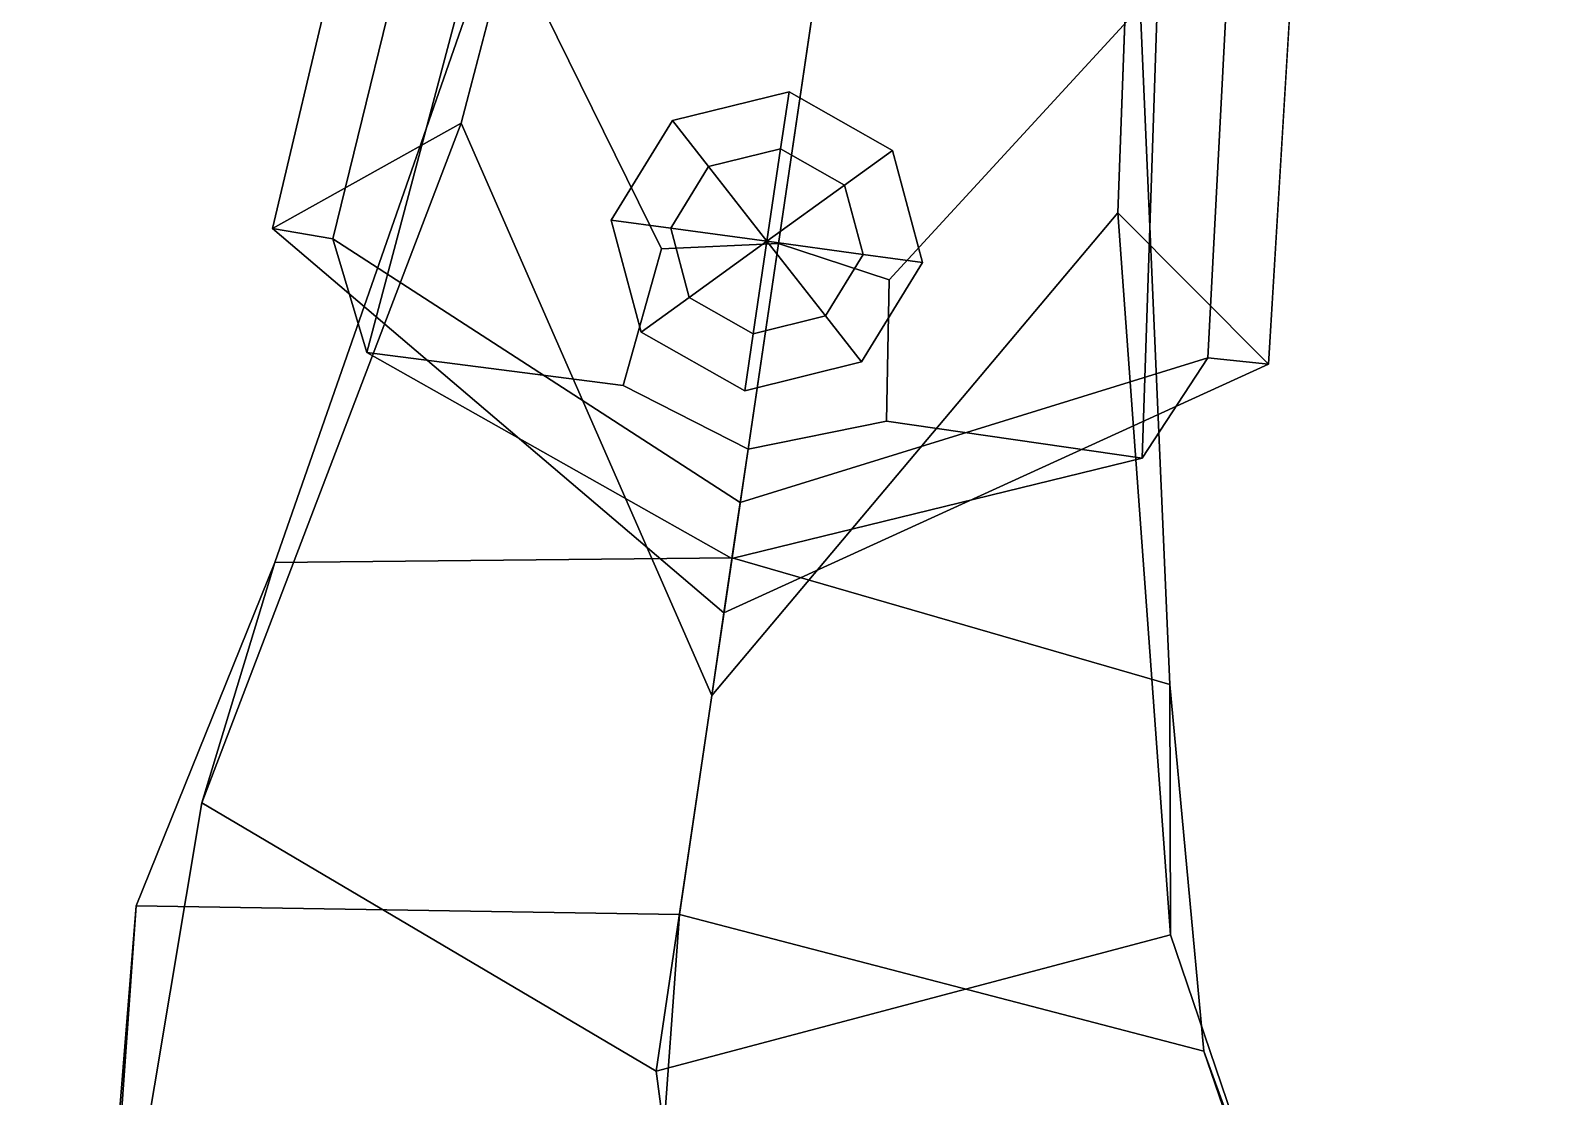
# Model space of a CAD drawing. Extents: x -86 to 154, y -151 to 320.
# Drawn here: x -59.2 to 50.3, y 137.1 to 213.7 of the extents above; entities that cross this region are included whole.
import ezdxf

# ---------------------------------------------------------------- set-up
doc = ezdxf.new("R2010")
doc.units = 0

msp = doc.modelspace()

# ---------------------------------------------------------------- linework, layer by layer
for points in [[(-28.364029, 256.155212, 214.442001), (-41.787792, 199.428741, 214.586166), (-37.471073, 198.704391, 238.598495), (-25.439102, 247.740921, 238.598495)], [(-35.011215, 190.526718, 272.063721), (-26.325207, 223.305084, 267.929321), (-25.439102, 247.740921, 238.598495), (-37.471073, 198.704391, 238.598495)], [(33.276451, 247.764755, 214.442001), (28.032244, 240.462494, 238.598495), (25.402718, 190.146103, 238.598495), (29.758999, 189.68985, 214.586166)], [(20.673706, 182.94696, 272.063721), (25.402718, 190.146103, 238.598495), (28.032244, 240.462494, 238.598495), (21.813478, 216.752518, 267.929321)], [(-41.63612, 175.45462, 159.654953), (-46.874634, 158.185898, 178.213867), (-28.244921, 206.997101, 194.798737), (-21.102636, 234.261246, 194.660065)], [(-41.63612, 175.45462, 159.654953), (-21.102636, 234.261246, 194.660065), (-0.514437, 231.829514, 186.821182), (-8.783582, 175.794037, 154.689255)], [(22.676928, 166.700424, 159.654953), (-8.783582, 175.794037, 154.689255), (-0.514437, 231.829514, 186.821182), (19.966507, 228.670944, 194.660065)], [(22.676928, 166.700424, 159.654953), (19.966507, 228.670944, 194.660065), (18.939232, 200.574478, 194.798737), (22.712809, 148.713745, 178.213867)], [(-35.824905, 224.626846, 214.52211), (-23.922052, 223.498718, 194.714813), (-28.244921, 206.997101, 194.798737), (-41.787792, 199.428741, 214.586166)], [(-13.857378, 197.981262, 311.805908), (-5.452726, 198.365433, 311.951538), (-1.518936, 225.022583, 268.074951), (-26.325207, 223.305084, 267.929321)], [(2.509776, 195.753372, 311.805908), (21.813478, 216.752518, 267.929321), (-1.518936, 225.022583, 268.074951), (-5.452726, 198.365433, 311.951538)], [(-16.614103, 188.168304, 311.951538), (-13.857378, 197.981262, 311.805908), (-26.325207, 223.305084, 267.929321), (-35.011215, 190.526718, 272.063721)], [(31.321465, 215.486954, 214.52211), (29.758999, 189.68985, 214.586166), (18.939232, 200.574478, 194.798737), (19.560989, 217.579865, 194.714813)], [(2.318769, 185.591171, 311.951538), (20.673706, 182.94696, 272.063721), (21.813478, 216.752518, 267.929321), (2.509776, 195.753372, 311.805908)], [(-10.469178, 203.881058, 325.678955), (-5.295086, 205.16008, 325.678955), (-4.68968, 209.262558, 319.73407), (-13.061556, 207.193176, 319.73407)], [(-13.061556, 207.193176, 319.73407), (-4.68968, 209.262558, 319.73407), (-4.68968, 209.262558, 312.385803), (-13.061556, 207.193176, 312.385803)], [(-10.469178, 203.881058, 306.440918), (-13.061556, 207.193176, 312.385803), (-4.68968, 209.262558, 312.385803), (-5.295086, 205.16008, 306.440918)], [(-0.694809, 202.550613, 325.678955), (2.753751, 205.040405, 319.73407), (-4.68968, 209.262558, 319.73407), (-5.295086, 205.16008, 325.678955)], [(-0.694809, 202.550613, 306.440918), (-5.295086, 205.16008, 306.440918), (-4.68968, 209.262558, 312.385803), (2.753751, 205.040405, 312.385803)], [(2.753751, 205.040405, 319.73407), (2.753751, 205.040405, 312.385803), (-4.68968, 209.262558, 312.385803), (-4.68968, 209.262558, 319.73407)], [(-46.874634, 158.185898, 178.213867), (-14.224879, 138.921326, 200.507736), (-10.243733, 165.899384, 203.12294), (-28.244921, 206.997101, 194.798737)], [(-9.368931, 171.827454, 218.93544), (-41.787792, 199.428741, 214.586166), (-28.244921, 206.997101, 194.798737), (-10.243733, 165.899384, 203.12294)], [(-13.186192, 199.46286, 325.678955), (-10.469178, 203.881058, 325.678955), (-13.061556, 207.193176, 319.73407), (-17.457758, 200.044327, 319.73407)], [(-17.457758, 200.044327, 319.73407), (-13.061556, 207.193176, 319.73407), (-13.061556, 207.193176, 312.385803), (-17.457758, 200.044327, 312.385803)], [(-17.457758, 200.044327, 312.385803), (-13.061556, 207.193176, 312.385803), (-10.469178, 203.881058, 306.440918), (-13.186192, 199.46286, 306.440918)], [(-6.274652, 198.522079, 327.949738), (-5.295086, 205.16008, 325.678955), (-10.469178, 203.881058, 325.678955)], [(-6.274652, 198.522079, 304.170135), (-10.469178, 203.881058, 306.440918), (-5.295086, 205.16008, 306.440918)], [(-6.274652, 198.522079, 327.949738), (-0.694809, 202.550613, 325.678955), (-5.295086, 205.16008, 325.678955)], [(-6.274652, 198.522079, 304.170135), (-5.295086, 205.16008, 306.440918), (-0.694809, 202.550613, 306.440918)], [(0.636884, 197.581314, 325.678955), (4.908453, 196.999878, 319.73407), (2.753751, 205.040405, 319.73407), (-0.694809, 202.550613, 325.678955)], [(4.908453, 196.999878, 312.385803), (0.636884, 197.581314, 306.440918), (-0.694809, 202.550613, 306.440918), (2.753751, 205.040405, 312.385803)], [(4.908453, 196.999878, 319.73407), (4.908453, 196.999878, 312.385803), (2.753751, 205.040405, 312.385803), (2.753751, 205.040405, 319.73407)], [(-6.274652, 198.522079, 327.949738), (-10.469178, 203.881058, 325.678955), (-13.186192, 199.46286, 325.678955)], [(-13.186192, 199.46286, 306.440918), (-10.469178, 203.881058, 306.440918), (-6.274652, 198.522079, 304.170135)], [(-6.274652, 198.522079, 327.949738), (0.636884, 197.581314, 325.678955), (-0.694809, 202.550613, 325.678955)], [(0.636884, 197.581314, 306.440918), (-6.274652, 198.522079, 304.170135), (-0.694809, 202.550613, 306.440918)], [(22.712809, 148.713745, 178.213867), (18.939232, 200.574478, 194.798737), (-10.243733, 165.899384, 203.12294), (-14.224879, 138.921326, 200.507736)], [(-9.368931, 171.827454, 218.93544), (-10.243733, 165.899384, 203.12294), (18.939232, 200.574478, 194.798737), (29.758999, 189.68985, 214.586166)], [(-41.787792, 199.428741, 214.586166), (-9.368931, 171.827454, 218.93544), (-8.197034, 179.768753, 238.598495), (-37.471073, 198.704391, 238.598495)], [(-15.303044, 192.00386, 319.73407), (-11.854485, 194.493622, 325.678955), (-13.186192, 199.46286, 325.678955), (-17.457758, 200.044327, 319.73407)], [(-15.303044, 192.00386, 319.73407), (-17.457758, 200.044327, 319.73407), (-17.457758, 200.044327, 312.385803), (-15.303044, 192.00386, 312.385803)], [(-15.303044, 192.00386, 312.385803), (-17.457758, 200.044327, 312.385803), (-13.186192, 199.46286, 306.440918), (-11.854485, 194.493622, 306.440918)], [(-11.854485, 194.493622, 325.678955), (-6.274652, 198.522079, 327.949738), (-13.186192, 199.46286, 325.678955)], [(-11.854485, 194.493622, 306.440918), (-13.186192, 199.46286, 306.440918), (-6.274652, 198.522079, 304.170135)], [(-8.197034, 179.768753, 238.598495), (-8.79009, 175.749954, 272.427826), (-35.011215, 190.526718, 272.063721), (-37.471073, 198.704391, 238.598495)], [(-7.634072, 183.583649, 312.315674), (-5.452726, 198.365433, 311.951538), (-13.857378, 197.981262, 311.805908), (-16.614103, 188.168304, 311.951538)], [(-7.254211, 191.884155, 325.678955), (-6.274652, 198.522079, 327.949738), (-11.854485, 194.493622, 325.678955)], [(-7.254211, 191.884155, 306.440918), (-11.854485, 194.493622, 306.440918), (-6.274652, 198.522079, 304.170135)], [(-7.634072, 183.583649, 312.315674), (2.318769, 185.591171, 311.951538), (2.509776, 195.753372, 311.805908), (-5.452726, 198.365433, 311.951538)], [(-7.254211, 191.884155, 325.678955), (-2.080116, 193.163177, 325.678955), (-6.274652, 198.522079, 327.949738)], [(-7.254211, 191.884155, 306.440918), (-6.274652, 198.522079, 304.170135), (-2.080116, 193.163177, 306.440918)], [(-2.080116, 193.163177, 325.678955), (0.636884, 197.581314, 325.678955), (-6.274652, 198.522079, 327.949738)], [(-2.080116, 193.163177, 306.440918), (-6.274652, 198.522079, 304.170135), (0.636884, 197.581314, 306.440918)], [(0.512267, 189.851089, 319.73407), (4.908453, 196.999878, 319.73407), (0.636884, 197.581314, 325.678955), (-2.080116, 193.163177, 325.678955)], [(0.512267, 189.851089, 312.385803), (-2.080116, 193.163177, 306.440918), (0.636884, 197.581314, 306.440918), (4.908453, 196.999878, 312.385803)], [(0.512267, 189.851089, 319.73407), (0.512267, 189.851089, 312.385803), (4.908453, 196.999878, 312.385803), (4.908453, 196.999878, 319.73407)], [(-7.859613, 187.781662, 319.73407), (-7.254211, 191.884155, 325.678955), (-11.854485, 194.493622, 325.678955), (-15.303044, 192.00386, 319.73407)], [(-7.859613, 187.781662, 312.385803), (-15.303044, 192.00386, 312.385803), (-11.854485, 194.493622, 306.440918), (-7.254211, 191.884155, 306.440918)], [(-7.859613, 187.781662, 319.73407), (0.512267, 189.851089, 319.73407), (-2.080116, 193.163177, 325.678955), (-7.254211, 191.884155, 325.678955)], [(-7.859613, 187.781662, 312.385803), (-7.254211, 191.884155, 306.440918), (-2.080116, 193.163177, 306.440918), (0.512267, 189.851089, 312.385803)], [(-7.859613, 187.781662, 319.73407), (-15.303044, 192.00386, 319.73407), (-15.303044, 192.00386, 312.385803), (-7.859613, 187.781662, 312.385803)], [(-7.634072, 183.583649, 312.315674), (-16.614103, 188.168304, 311.951538), (-35.011215, 190.526718, 272.063721), (-8.79009, 175.749954, 272.427826)], [(29.758999, 189.68985, 214.586166), (25.402718, 190.146103, 238.598495), (-8.197034, 179.768753, 238.598495), (-9.368931, 171.827454, 218.93544)], [(-8.197034, 179.768753, 238.598495), (25.402718, 190.146103, 238.598495), (20.673706, 182.94696, 272.063721), (-8.79009, 175.749954, 272.427826)], [(-7.859613, 187.781662, 319.73407), (-7.859613, 187.781662, 312.385803), (0.512267, 189.851089, 312.385803), (0.512267, 189.851089, 319.73407)], [(-7.634072, 183.583649, 312.315674), (-8.79009, 175.749954, 272.427826), (20.673706, 182.94696, 272.063721), (2.318769, 185.591171, 311.951538)], [(-54.828377, 110.672173, 165.703949), (-46.874634, 158.185898, 178.213867), (-41.63612, 175.45462, 159.654953), (-51.586868, 150.793915, 144.517899)], [(-12.565249, 150.167725, 139.682144), (-51.586868, 150.793915, 144.517899), (-41.63612, 175.45462, 159.654953), (-8.783582, 175.794037, 154.689255)], [(-12.565249, 150.167725, 139.682144), (-8.783582, 175.794037, 154.689255), (22.676928, 166.700424, 159.654953), (25.100758, 140.355331, 144.517899)], [(25.100758, 140.355331, 144.517899), (22.676928, 166.700424, 159.654953), (22.712809, 148.713745, 178.213867), (31.65782, 122.444565, 165.703949)], [(-54.828377, 110.672173, 165.703949), (-8.380556, 94.841705, 199.064621), (-14.224879, 138.921326, 200.507736), (-46.874634, 158.185898, 178.213867)], [(-59.183697, 50.816563, 146.562347), (-54.828377, 110.672173, 165.703949), (-51.586868, 150.793915, 144.517899), (-54.448746, 110.557198, 127.333244)], [(-54.448746, 110.557198, 127.333244), (-51.586868, 150.793915, 144.517899), (-12.565249, 150.167725, 139.682144), (-13.874362, 132.070221, 128.999619)], [(31.326399, 122.232803, 127.333244), (-13.874362, 132.070221, 128.999619), (-12.565249, 150.167725, 139.682144), (25.100758, 140.355331, 144.517899)], [(31.65782, 122.444565, 165.703949), (22.712809, 148.713745, 178.213867), (-14.224879, 138.921326, 200.507736), (-8.380556, 94.841705, 199.064621)], [(50.304691, 80.832954, 143.284363), (31.326399, 122.232803, 127.333244), (25.100758, 140.355331, 144.517899), (31.65782, 122.444565, 165.703949)]]:
    msp.add_3dface(points)

doc.saveas('drawing.dxf')
